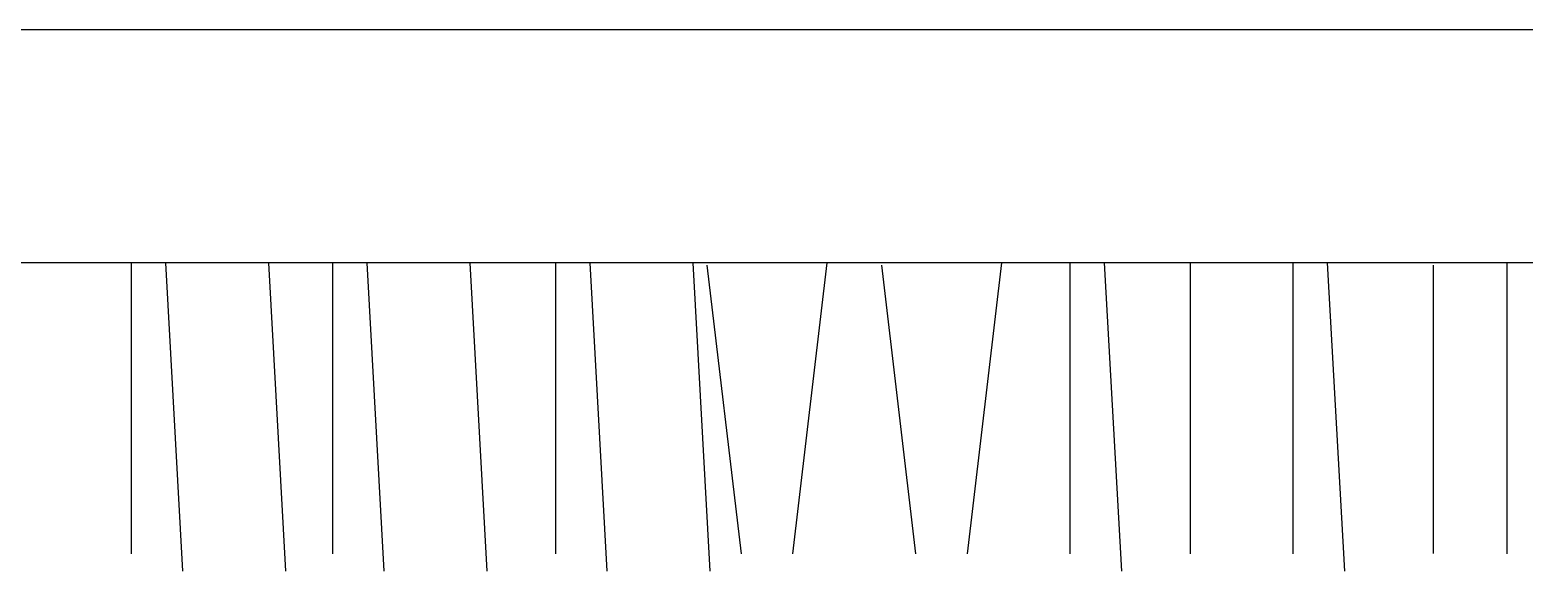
# Model space of a CAD drawing. Header units: millimetres. Extents: x -37 to 8970, y -2 to 4773.
# Drawn here: x 7984.6 to 8428.3, y 38.5 to 199.1 of the extents above; entities that cross this region are included whole.
import ezdxf

# ---------------------------------------------------------------- set-up
doc = ezdxf.new("R2010")
doc.units = ezdxf.units.MM

msp = doc.modelspace()

# ---------------------------------------------------------------- linework, layer by layer
at = {"color": 18, "true_color": 0x000000}
for p, q in [((8809.53, 199.09), (7404.08, 199.09)), ((8878.65, 129.97), (7334.96, 129.97)), ((8014.67, 129.97), (8014.67, 43.58)), ((8024.86, 129.97), (8029.95, 38.5)), ((8055.41, 129.97), (8060.51, 38.5)), ((8074.46, 129.97), (8074.46, 43.58)), ((8084.64, 129.97), (8089.73, 38.5)), ((8115.19, 129.97), (8120.29, 38.5)), ((8140.65, 129.97), (8140.65, 43.58)), ((8150.84, 129.97), (8155.93, 38.5)), ((8181.39, 129.97), (8186.49, 38.5)), ((8185.56, 129.27), (8195.74, 43.58)), ((8221.21, 129.97), (8211.02, 43.58)), ((8237.42, 129.27), (8247.6, 43.58)), ((8273.06, 129.97), (8262.88, 43.58)), ((8293.43, 129.97), (8293.43, 43.58)), ((8303.62, 129.97), (8308.71, 38.5)), ((8329.08, 129.97), (8329.08, 43.58)), ((8359.63, 129.97), (8359.63, 43.58)), ((8369.81, 129.97), (8374.91, 38.5)), ((8401.28, 129.27), (8401.28, 43.73)), ((8423.18, 129.97), (8423.18, 43.58))]:
    msp.add_line(p, q, dxfattribs=at)

doc.saveas('drawing.dxf')
